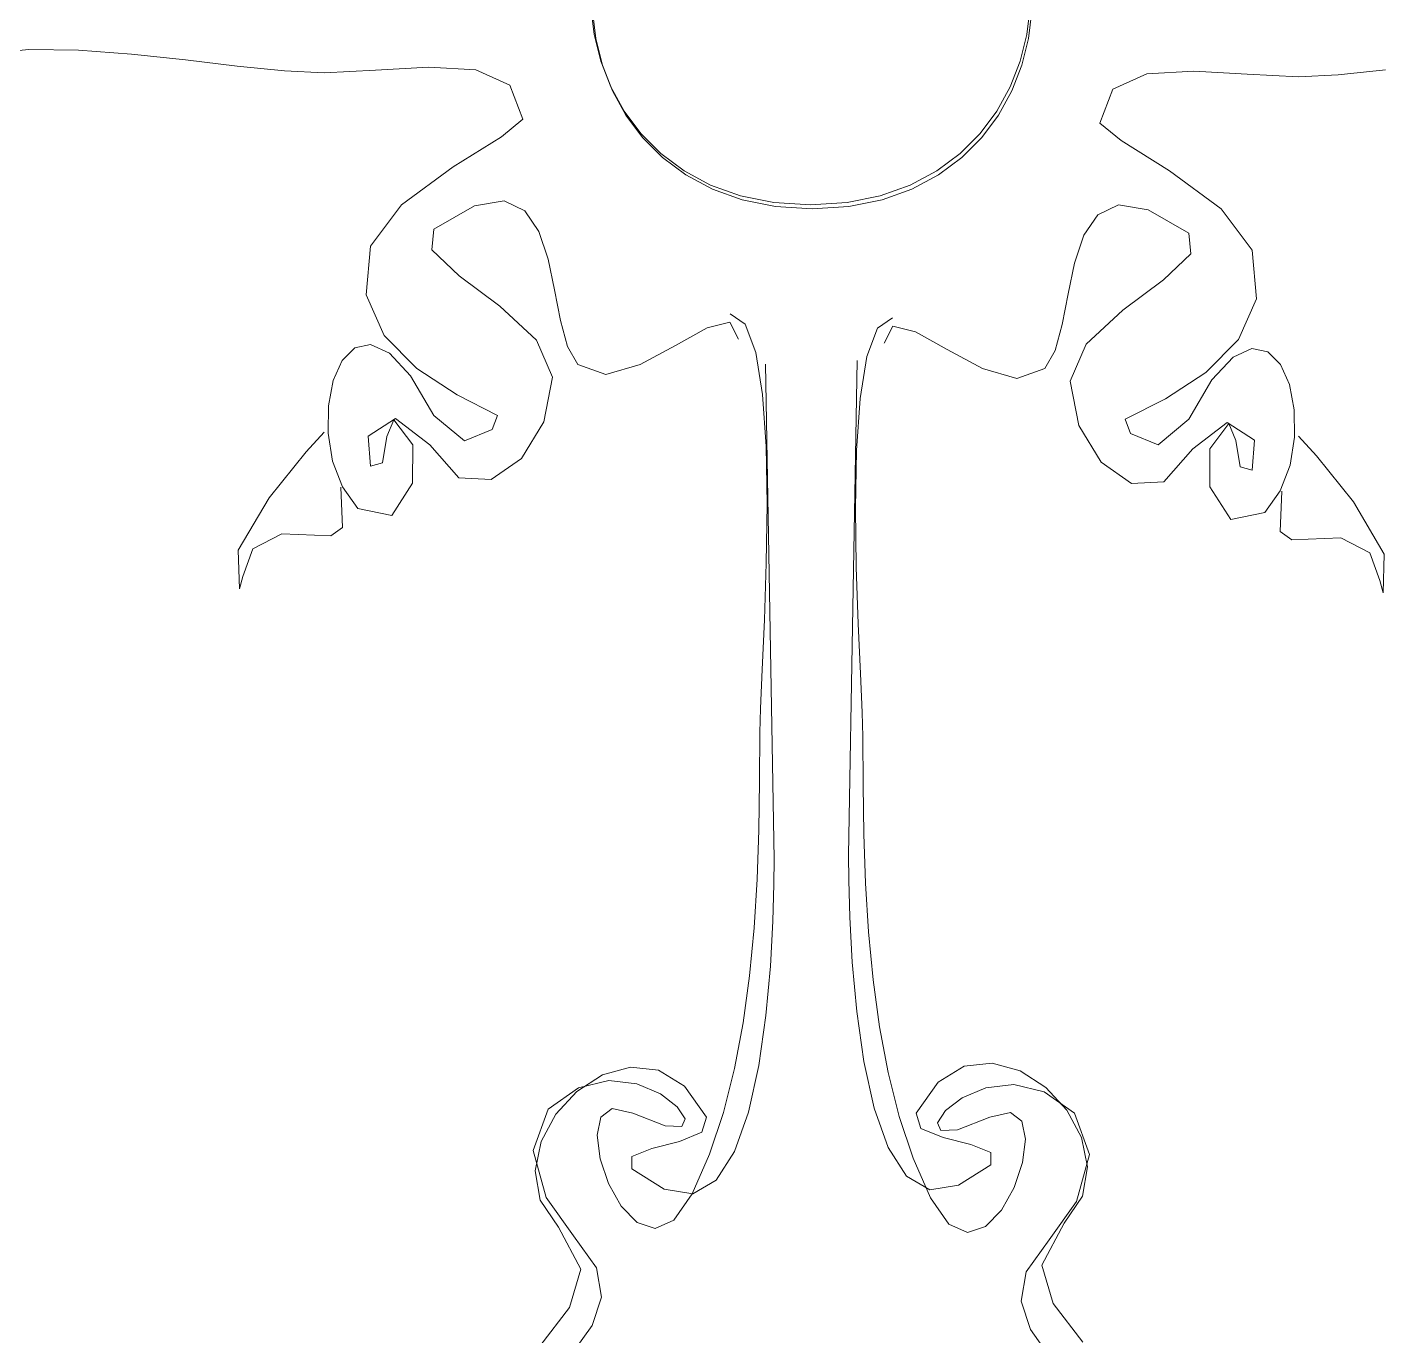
# Model space of a CAD drawing. Header units: centimetres. Extents: x 134057 to 145613, y 5028 to 39996.
# Drawn here: x 135547.1 to 135598.1, y 6584 to 6633.2 of the extents above; entities that cross this region are included whole.
import ezdxf

# ---------------------------------------------------------------- set-up
doc = ezdxf.new("R2010")
doc.units = ezdxf.units.CM
doc.layers.add('TEXT', color=3, linetype='Continuous', lineweight=20)

msp = doc.modelspace()

# ---------------------------------------------------------------- linework, layer by layer
at = {"layer": 'TEXT', "color": 2, "linetype": 'Continuous', "lineweight": 9}
for p, q in [((135568.365, 6632.941), (135568.24, 6633.969)), ((135568.365, 6632.941), (135568.24, 6633.969)), ((135584.743, 6633.967), (135584.618, 6632.939)), ((135584.743, 6633.967), (135584.618, 6632.939)), ((135568.43, 6632.792), (135568.305, 6633.819)), ((135568.43, 6632.792), (135568.305, 6633.819)), ((135584.808, 6633.818), (135584.683, 6632.79)), ((135584.808, 6633.818), (135584.683, 6632.79)), ((135568.615, 6631.937), (135568.365, 6632.941)), ((135568.615, 6631.937), (135568.365, 6632.941)), ((135584.618, 6632.939), (135584.368, 6631.935)), ((135584.618, 6632.939), (135584.368, 6631.935)), ((135568.679, 6631.787), (135568.43, 6632.792)), ((135568.679, 6631.787), (135568.43, 6632.792)), ((135584.683, 6632.79), (135584.433, 6631.785)), ((135584.683, 6632.79), (135584.433, 6631.785)), ((135545.497, 6632.222), (135547.119, 6632.379)), ((135545.497, 6632.222), (135547.119, 6632.379)), ((135547.119, 6632.379), (135548.98, 6632.353)), ((135547.119, 6632.379), (135548.98, 6632.353)), ((135548.98, 6632.353), (135550.975, 6632.202)), ((135548.98, 6632.353), (135550.975, 6632.202)), ((135550.975, 6632.202), (135552.999, 6631.985)), ((135550.975, 6632.202), (135552.999, 6631.985)), ((135552.999, 6631.985), (135554.949, 6631.758)), ((135552.999, 6631.985), (135554.949, 6631.758)), ((135568.99, 6630.972), (135568.615, 6631.937)), ((135568.99, 6630.972), (135568.615, 6631.937)), ((135584.368, 6631.935), (135583.993, 6630.97)), ((135584.368, 6631.935), (135583.993, 6630.97)), ((135554.949, 6631.758), (135556.721, 6631.579)), ((135554.949, 6631.758), (135556.721, 6631.579)), ((135556.721, 6631.579), (135558.209, 6631.507)), ((135556.721, 6631.579), (135558.209, 6631.507)), ((135558.209, 6631.507), (135560.146, 6631.6)), ((135558.209, 6631.507), (135560.146, 6631.6)), ((135560.146, 6631.6), (135562.144, 6631.715)), ((135560.146, 6631.6), (135562.144, 6631.715)), ((135562.144, 6631.715), (135563.921, 6631.61)), ((135562.144, 6631.715), (135563.921, 6631.61)), ((135563.921, 6631.61), (135565.194, 6631.039)), ((135563.921, 6631.61), (135565.194, 6631.039)), ((135569.054, 6630.822), (135568.679, 6631.787)), ((135569.054, 6630.822), (135568.679, 6631.787)), ((135584.433, 6631.785), (135584.058, 6630.82)), ((135584.433, 6631.785), (135584.058, 6630.82)), ((135589.128, 6631.46), (135587.854, 6630.889)), ((135589.128, 6631.46), (135587.854, 6630.889)), ((135590.904, 6631.566), (135589.128, 6631.46)), ((135590.904, 6631.566), (135589.128, 6631.46)), ((135592.902, 6631.45), (135590.904, 6631.566)), ((135592.902, 6631.45), (135590.904, 6631.566)), ((135594.839, 6631.357), (135592.902, 6631.45)), ((135594.839, 6631.357), (135592.902, 6631.45)), ((135596.328, 6631.43), (135594.839, 6631.357)), ((135596.328, 6631.43), (135594.839, 6631.357)), ((135598.099, 6631.608), (135596.328, 6631.43)), ((135598.099, 6631.608), (135596.328, 6631.43)), ((135565.194, 6631.039), (135565.681, 6629.758)), ((135565.194, 6631.039), (135565.681, 6629.758)), ((135569.49, 6630.061), (135568.99, 6630.972)), ((135569.49, 6630.061), (135568.99, 6630.972)), ((135583.993, 6630.97), (135583.493, 6630.06)), ((135583.993, 6630.97), (135583.493, 6630.06)), ((135587.854, 6630.889), (135587.367, 6629.608)), ((135587.854, 6630.889), (135587.367, 6629.608)), ((135569.554, 6629.911), (135569.054, 6630.822)), ((135569.554, 6629.911), (135569.054, 6630.822)), ((135584.058, 6630.82), (135583.557, 6629.91)), ((135584.058, 6630.82), (135583.557, 6629.91)), ((135570.115, 6629.221), (135569.49, 6630.061)), ((135570.115, 6629.221), (135569.49, 6630.061)), ((135570.179, 6629.071), (135569.554, 6629.911)), ((135570.179, 6629.071), (135569.554, 6629.911)), ((135583.493, 6630.06), (135582.868, 6629.22)), ((135583.493, 6630.06), (135582.868, 6629.22)), ((135583.557, 6629.91), (135582.932, 6629.07)), ((135583.557, 6629.91), (135582.932, 6629.07)), ((135565.681, 6629.758), (135564.876, 6629.102)), ((135565.681, 6629.758), (135564.876, 6629.102)), ((135587.367, 6629.608), (135588.172, 6628.953)), ((135587.367, 6629.608), (135588.172, 6628.953)), ((135564.876, 6629.102), (135563.058, 6627.969)), ((135564.876, 6629.102), (135563.058, 6627.969)), ((135570.865, 6628.467), (135570.115, 6629.221)), ((135570.865, 6628.467), (135570.115, 6629.221)), ((135570.929, 6628.317), (135570.179, 6629.071)), ((135570.929, 6628.317), (135570.179, 6629.071)), ((135582.868, 6629.22), (135582.118, 6628.466)), ((135582.868, 6629.22), (135582.118, 6628.466)), ((135582.932, 6629.07), (135582.182, 6628.316)), ((135582.932, 6629.07), (135582.182, 6628.316)), ((135588.172, 6628.953), (135589.99, 6627.82)), ((135588.172, 6628.953), (135589.99, 6627.82)), ((135571.74, 6627.815), (135570.865, 6628.467)), ((135571.74, 6627.815), (135570.865, 6628.467)), ((135582.118, 6628.466), (135581.243, 6627.814)), ((135582.118, 6628.466), (135581.243, 6627.814)), ((135563.058, 6627.969), (135561.12, 6626.539)), ((135563.058, 6627.969), (135561.12, 6626.539)), ((135571.804, 6627.665), (135570.929, 6628.317)), ((135571.804, 6627.665), (135570.929, 6628.317)), ((135582.182, 6628.316), (135581.307, 6627.664)), ((135582.182, 6628.316), (135581.307, 6627.664)), ((135572.74, 6627.28), (135571.74, 6627.815)), ((135572.74, 6627.28), (135571.74, 6627.815)), ((135572.804, 6627.13), (135571.804, 6627.665)), ((135572.804, 6627.13), (135571.804, 6627.665)), ((135581.243, 6627.814), (135580.242, 6627.279)), ((135581.243, 6627.814), (135580.242, 6627.279)), ((135581.307, 6627.664), (135580.307, 6627.13)), ((135581.307, 6627.664), (135580.307, 6627.13)), ((135589.99, 6627.82), (135591.928, 6626.389)), ((135589.99, 6627.82), (135591.928, 6626.389)), ((135573.865, 6626.878), (135572.74, 6627.28)), ((135573.865, 6626.878), (135572.74, 6627.28)), ((135573.929, 6626.729), (135572.804, 6627.13)), ((135573.929, 6626.729), (135572.804, 6627.13)), ((135575.115, 6626.625), (135573.865, 6626.878)), ((135575.115, 6626.625), (135573.865, 6626.878)), ((135579.117, 6626.878), (135577.867, 6626.625)), ((135579.117, 6626.878), (135577.867, 6626.625)), ((135580.242, 6627.279), (135579.117, 6626.878)), ((135580.242, 6627.279), (135579.117, 6626.878)), ((135580.307, 6627.13), (135579.182, 6626.728)), ((135580.307, 6627.13), (135579.182, 6626.728)), ((135561.12, 6626.539), (135559.957, 6624.989)), ((135561.12, 6626.539), (135559.957, 6624.989)), ((135562.342, 6625.624), (135563.862, 6626.502)), ((135562.342, 6625.624), (135563.862, 6626.502)), ((135563.862, 6626.502), (135564.975, 6626.686)), ((135563.862, 6626.502), (135564.975, 6626.686)), ((135564.975, 6626.686), (135565.757, 6626.319)), ((135564.975, 6626.686), (135565.757, 6626.319)), ((135565.757, 6626.319), (135566.284, 6625.544)), ((135565.757, 6626.319), (135566.284, 6625.544)), ((135575.18, 6626.475), (135573.929, 6626.729)), ((135575.18, 6626.475), (135573.929, 6626.729)), ((135576.49, 6626.536), (135575.115, 6626.625)), ((135576.49, 6626.536), (135575.115, 6626.625)), ((135576.555, 6626.387), (135575.18, 6626.475)), ((135576.555, 6626.387), (135575.18, 6626.475)), ((135576.492, 6626.536), (135576.49, 6626.536)), ((135576.492, 6626.536), (135576.49, 6626.536)), ((135577.867, 6626.625), (135576.492, 6626.536)), ((135577.867, 6626.625), (135576.492, 6626.536)), ((135576.556, 6626.387), (135576.555, 6626.387)), ((135576.556, 6626.387), (135576.555, 6626.387)), ((135577.932, 6626.475), (135576.556, 6626.387)), ((135577.932, 6626.475), (135576.556, 6626.387)), ((135579.182, 6626.728), (135577.932, 6626.475)), ((135579.182, 6626.728), (135577.932, 6626.475)), ((135588.073, 6626.536), (135587.291, 6626.17)), ((135588.073, 6626.536), (135587.291, 6626.17)), ((135589.186, 6626.352), (135588.073, 6626.536)), ((135589.186, 6626.352), (135588.073, 6626.536)), ((135590.706, 6625.475), (135589.186, 6626.352)), ((135590.706, 6625.475), (135589.186, 6626.352)), ((135591.928, 6626.389), (135593.091, 6624.839)), ((135591.928, 6626.389), (135593.091, 6624.839)), ((135587.291, 6626.17), (135586.764, 6625.395)), ((135587.291, 6626.17), (135586.764, 6625.395)), ((135562.256, 6624.847), (135562.342, 6625.624)), ((135562.256, 6624.847), (135562.342, 6625.624)), ((135566.284, 6625.544), (135566.632, 6624.503)), ((135566.284, 6625.544), (135566.632, 6624.503)), ((135586.764, 6625.395), (135586.416, 6624.354)), ((135586.764, 6625.395), (135586.416, 6624.354)), ((135590.792, 6624.698), (135590.706, 6625.475)), ((135590.792, 6624.698), (135590.706, 6625.475)), ((135559.957, 6624.989), (135559.797, 6623.152)), ((135559.957, 6624.989), (135559.797, 6623.152)), ((135563.291, 6623.872), (135562.256, 6624.847)), ((135563.291, 6623.872), (135562.256, 6624.847)), ((135593.091, 6624.839), (135593.251, 6623.002)), ((135593.091, 6624.839), (135593.251, 6623.002)), ((135566.632, 6624.503), (135566.876, 6623.34)), ((135566.632, 6624.503), (135566.876, 6623.34)), ((135586.416, 6624.354), (135586.172, 6623.19)), ((135586.416, 6624.354), (135586.172, 6623.19)), ((135589.757, 6623.722), (135590.792, 6624.698)), ((135589.757, 6623.722), (135590.792, 6624.698)), ((135564.815, 6622.728), (135563.291, 6623.872)), ((135564.815, 6622.728), (135563.291, 6623.872)), ((135566.876, 6623.34), (135567.093, 6622.196)), ((135566.876, 6623.34), (135567.093, 6622.196)), ((135588.233, 6622.579), (135589.757, 6623.722)), ((135588.233, 6622.579), (135589.757, 6623.722)), ((135559.797, 6623.152), (135560.469, 6621.628)), ((135559.797, 6623.152), (135560.469, 6621.628)), ((135566.193, 6621.448), (135564.815, 6622.728)), ((135566.193, 6621.448), (135564.815, 6622.728)), ((135586.172, 6623.19), (135585.955, 6622.046)), ((135586.172, 6623.19), (135585.955, 6622.046)), ((135593.251, 6623.002), (135592.579, 6621.479)), ((135593.251, 6623.002), (135592.579, 6621.479)), ((135574.043, 6622.056), (135573.471, 6622.445)), ((135574.043, 6622.056), (135573.471, 6622.445)), ((135579.005, 6621.906), (135579.577, 6622.295)), ((135579.005, 6621.906), (135579.577, 6622.295)), ((135586.855, 6621.298), (135588.233, 6622.579)), ((135586.855, 6621.298), (135588.233, 6622.579)), ((135567.093, 6622.196), (135567.358, 6621.214)), ((135567.093, 6622.196), (135567.358, 6621.214)), ((135571.424, 6621.252), (135572.611, 6621.915)), ((135571.424, 6621.252), (135572.611, 6621.915)), ((135572.611, 6621.915), (135573.463, 6622.127)), ((135572.611, 6621.915), (135573.463, 6622.127)), ((135573.463, 6622.127), (135573.789, 6621.491)), ((135573.463, 6622.127), (135573.789, 6621.491)), ((135574.442, 6620.991), (135574.043, 6622.056)), ((135574.442, 6620.991), (135574.043, 6622.056)), ((135578.607, 6620.841), (135579.005, 6621.906)), ((135578.607, 6620.841), (135579.005, 6621.906)), ((135579.585, 6621.977), (135579.259, 6621.341)), ((135579.585, 6621.977), (135579.259, 6621.341)), ((135580.437, 6621.765), (135579.585, 6621.977)), ((135580.437, 6621.765), (135579.585, 6621.977)), ((135581.624, 6621.103), (135580.437, 6621.765)), ((135581.624, 6621.103), (135580.437, 6621.765)), ((135585.955, 6622.046), (135585.69, 6621.064)), ((135585.955, 6622.046), (135585.69, 6621.064)), ((135559.962, 6621.293), (135559.365, 6621.17)), ((135559.962, 6621.293), (135559.365, 6621.17)), ((135560.667, 6620.969), (135559.962, 6621.293)), ((135560.667, 6620.969), (135559.962, 6621.293)), ((135560.469, 6621.628), (135561.697, 6620.387)), ((135560.469, 6621.628), (135561.697, 6620.387)), ((135566.794, 6620.06), (135566.193, 6621.448)), ((135566.794, 6620.06), (135566.193, 6621.448)), ((135567.358, 6621.214), (135567.748, 6620.537)), ((135567.358, 6621.214), (135567.748, 6620.537)), ((135570.091, 6620.537), (135571.424, 6621.252)), ((135570.091, 6620.537), (135571.424, 6621.252)), ((135586.254, 6619.91), (135586.855, 6621.298)), ((135586.254, 6619.91), (135586.855, 6621.298)), ((135592.579, 6621.479), (135591.351, 6620.237)), ((135592.579, 6621.479), (135591.351, 6620.237)), ((135558.891, 6620.687), (135558.556, 6619.932)), ((135558.891, 6620.687), (135558.556, 6619.932)), ((135559.365, 6621.17), (135558.891, 6620.687)), ((135559.365, 6621.17), (135558.891, 6620.687)), ((135561.466, 6620.11), (135560.667, 6620.969)), ((135561.466, 6620.11), (135560.667, 6620.969)), ((135574.693, 6619.406), (135574.442, 6620.991)), ((135574.693, 6619.406), (135574.442, 6620.991)), ((135578.241, 6620.696), (135577.923, 6602.095)), ((135578.241, 6620.696), (135577.923, 6602.095)), ((135578.355, 6619.256), (135578.607, 6620.841)), ((135578.355, 6619.256), (135578.607, 6620.841)), ((135582.957, 6620.387), (135581.624, 6621.103)), ((135582.957, 6620.387), (135581.624, 6621.103)), ((135585.69, 6621.064), (135585.3, 6620.387)), ((135585.69, 6621.064), (135585.3, 6620.387)), ((135591.582, 6619.96), (135592.381, 6620.819)), ((135591.582, 6619.96), (135592.381, 6620.819)), ((135592.381, 6620.819), (135593.086, 6621.143)), ((135592.381, 6620.819), (135593.086, 6621.143)), ((135593.086, 6621.143), (135593.683, 6621.02)), ((135593.086, 6621.143), (135593.683, 6621.02)), ((135593.683, 6621.02), (135594.157, 6620.538)), ((135593.683, 6621.02), (135594.157, 6620.538)), ((135561.697, 6620.387), (135563.208, 6619.397)), ((135561.697, 6620.387), (135563.208, 6619.397)), ((135567.748, 6620.537), (135568.802, 6620.166)), ((135567.748, 6620.537), (135568.802, 6620.166)), ((135568.802, 6620.166), (135570.091, 6620.537)), ((135568.802, 6620.166), (135570.091, 6620.537)), ((135574.808, 6620.546), (135575.125, 6601.945)), ((135574.808, 6620.546), (135575.125, 6601.945)), ((135584.246, 6620.016), (135582.957, 6620.387)), ((135584.246, 6620.016), (135582.957, 6620.387)), ((135585.3, 6620.387), (135584.246, 6620.016)), ((135585.3, 6620.387), (135584.246, 6620.016)), ((135591.351, 6620.237), (135589.84, 6619.248)), ((135591.351, 6620.237), (135589.84, 6619.248)), ((135594.157, 6620.538), (135594.492, 6619.782)), ((135594.157, 6620.538), (135594.492, 6619.782)), ((135558.556, 6619.932), (135558.374, 6618.992)), ((135558.556, 6619.932), (135558.374, 6618.992)), ((135562.342, 6618.629), (135561.466, 6620.11)), ((135562.342, 6618.629), (135561.466, 6620.11)), ((135566.467, 6618.391), (135566.794, 6620.06)), ((135566.467, 6618.391), (135566.794, 6620.06)), ((135586.581, 6618.242), (135586.254, 6619.91)), ((135586.581, 6618.242), (135586.254, 6619.91)), ((135590.706, 6618.479), (135591.582, 6619.96)), ((135590.706, 6618.479), (135591.582, 6619.96)), ((135594.492, 6619.782), (135594.674, 6618.842)), ((135594.492, 6619.782), (135594.674, 6618.842)), ((135563.208, 6619.397), (135564.727, 6618.629)), ((135563.208, 6619.397), (135564.727, 6618.629)), ((135574.824, 6617.454), (135574.693, 6619.406)), ((135574.824, 6617.454), (135574.693, 6619.406)), ((135578.224, 6617.304), (135578.355, 6619.256)), ((135578.224, 6617.304), (135578.355, 6619.256)), ((135589.84, 6619.248), (135588.321, 6618.479)), ((135589.84, 6619.248), (135588.321, 6618.479)), ((135558.374, 6618.992), (135558.36, 6617.954)), ((135558.374, 6618.992), (135558.36, 6617.954)), ((135594.674, 6618.842), (135594.688, 6617.805)), ((135594.674, 6618.842), (135594.688, 6617.805)), ((135559.863, 6617.846), (135560.9, 6618.511)), ((135559.863, 6617.846), (135560.9, 6618.511)), ((135560.829, 6618.465), (135560.574, 6617.834)), ((135560.829, 6618.465), (135560.574, 6617.834)), ((135561.547, 6617.516), (135560.829, 6618.465)), ((135561.547, 6617.516), (135560.829, 6618.465)), ((135560.9, 6618.511), (135562.183, 6617.516)), ((135560.9, 6618.511), (135562.183, 6617.516)), ((135563.49, 6617.675), (135562.342, 6618.629)), ((135563.49, 6617.675), (135562.342, 6618.629)), ((135564.727, 6618.629), (135564.533, 6618.099)), ((135564.727, 6618.629), (135564.533, 6618.099)), ((135565.629, 6617.013), (135566.467, 6618.391)), ((135565.629, 6617.013), (135566.467, 6618.391)), ((135587.419, 6616.863), (135586.581, 6618.242)), ((135587.419, 6616.863), (135586.581, 6618.242)), ((135588.321, 6618.479), (135588.515, 6617.95)), ((135588.321, 6618.479), (135588.515, 6617.95)), ((135589.558, 6617.526), (135590.706, 6618.479)), ((135589.558, 6617.526), (135590.706, 6618.479)), ((135592.149, 6618.362), (135590.865, 6617.367)), ((135592.149, 6618.362), (135590.865, 6617.367)), ((135591.501, 6617.367), (135592.219, 6618.316)), ((135591.501, 6617.367), (135592.219, 6618.316)), ((135593.185, 6617.696), (135592.149, 6618.362)), ((135593.185, 6617.696), (135592.149, 6618.362)), ((135592.219, 6618.316), (135592.475, 6617.685)), ((135592.219, 6618.316), (135592.475, 6617.685)), ((135558.209, 6617.993), (135557.533, 6617.253)), ((135558.209, 6617.993), (135557.533, 6617.253)), ((135558.36, 6617.954), (135558.53, 6616.907)), ((135558.36, 6617.954), (135558.53, 6616.907)), ((135559.957, 6616.721), (135559.863, 6617.846)), ((135559.957, 6616.721), (135559.863, 6617.846)), ((135560.574, 6617.834), (135560.407, 6616.846)), ((135560.574, 6617.834), (135560.407, 6616.846)), ((135564.533, 6618.099), (135563.49, 6617.675)), ((135564.533, 6618.099), (135563.49, 6617.675)), ((135588.515, 6617.95), (135589.558, 6617.526)), ((135588.515, 6617.95), (135589.558, 6617.526)), ((135592.475, 6617.685), (135592.641, 6616.696)), ((135592.475, 6617.685), (135592.641, 6616.696)), ((135593.091, 6616.572), (135593.185, 6617.696)), ((135593.091, 6616.572), (135593.185, 6617.696)), ((135594.688, 6617.805), (135594.518, 6616.757)), ((135594.688, 6617.805), (135594.518, 6616.757)), ((135594.839, 6617.843), (135595.515, 6617.103)), ((135594.839, 6617.843), (135595.515, 6617.103)), ((135557.533, 6617.253), (135556.142, 6615.529)), ((135557.533, 6617.253), (135556.142, 6615.529)), ((135561.541, 6616.085), (135561.547, 6617.516)), ((135561.541, 6616.085), (135561.547, 6617.516)), ((135562.183, 6617.516), (135563.273, 6616.285)), ((135562.183, 6617.516), (135563.273, 6616.285)), ((135574.862, 6615.29), (135574.824, 6617.454)), ((135574.862, 6615.29), (135574.824, 6617.454)), ((135578.186, 6615.141), (135578.224, 6617.304)), ((135578.186, 6615.141), (135578.224, 6617.304)), ((135590.865, 6617.367), (135589.775, 6616.135)), ((135590.865, 6617.367), (135589.775, 6616.135)), ((135591.507, 6615.936), (135591.501, 6617.367)), ((135591.507, 6615.936), (135591.501, 6617.367)), ((135558.53, 6616.907), (135558.899, 6615.937)), ((135558.53, 6616.907), (135558.899, 6615.937)), ((135560.407, 6616.846), (135559.957, 6616.721)), ((135560.407, 6616.846), (135559.957, 6616.721)), ((135564.493, 6616.214), (135565.629, 6617.013)), ((135564.493, 6616.214), (135565.629, 6617.013)), ((135588.555, 6616.064), (135587.419, 6616.863)), ((135588.555, 6616.064), (135587.419, 6616.863)), ((135592.641, 6616.696), (135593.091, 6616.572)), ((135592.641, 6616.696), (135593.091, 6616.572)), ((135594.518, 6616.757), (135594.15, 6615.787)), ((135594.518, 6616.757), (135594.15, 6615.787)), ((135595.515, 6617.103), (135596.906, 6615.379)), ((135595.515, 6617.103), (135596.906, 6615.379)), ((135560.758, 6614.867), (135561.541, 6616.085)), ((135560.758, 6614.867), (135561.541, 6616.085)), ((135563.273, 6616.285), (135564.493, 6616.214)), ((135563.273, 6616.285), (135564.493, 6616.214)), ((135589.775, 6616.135), (135588.555, 6616.064)), ((135589.775, 6616.135), (135588.555, 6616.064)), ((135558.903, 6614.413), (135558.845, 6615.926)), ((135558.903, 6614.413), (135558.845, 6615.926)), ((135558.899, 6615.937), (135559.48, 6615.131)), ((135558.899, 6615.937), (135559.48, 6615.131)), ((135592.29, 6614.717), (135591.507, 6615.936)), ((135592.29, 6614.717), (135591.507, 6615.936)), ((135594.15, 6615.787), (135593.568, 6614.982)), ((135594.15, 6615.787), (135593.568, 6614.982)), ((135594.145, 6614.263), (135594.204, 6615.777)), ((135594.145, 6614.263), (135594.204, 6615.777)), ((135556.142, 6615.529), (135554.989, 6613.566)), ((135556.142, 6615.529), (135554.989, 6613.566)), ((135559.48, 6615.131), (135560.758, 6614.867)), ((135559.48, 6615.131), (135560.758, 6614.867)), ((135574.833, 6613.07), (135574.862, 6615.29)), ((135574.833, 6613.07), (135574.862, 6615.29)), ((135578.215, 6612.92), (135578.186, 6615.141)), ((135578.215, 6612.92), (135578.186, 6615.141)), ((135596.906, 6615.379), (135598.059, 6613.417)), ((135596.906, 6615.379), (135598.059, 6613.417)), ((135593.568, 6614.982), (135592.29, 6614.717)), ((135593.568, 6614.982), (135592.29, 6614.717)), ((135555.535, 6613.606), (135556.619, 6614.178)), ((135555.535, 6613.606), (135556.619, 6614.178)), ((135556.619, 6614.178), (135558.468, 6614.101)), ((135556.619, 6614.178), (135558.468, 6614.101)), ((135558.468, 6614.101), (135558.903, 6614.413)), ((135558.468, 6614.101), (135558.903, 6614.413)), ((135594.58, 6613.951), (135594.145, 6614.263)), ((135594.58, 6613.951), (135594.145, 6614.263)), ((135554.989, 6613.566), (135555.029, 6612.111)), ((135554.989, 6613.566), (135555.029, 6612.111)), ((135555.158, 6612.576), (135555.535, 6613.606)), ((135555.158, 6612.576), (135555.535, 6613.606)), ((135596.429, 6614.028), (135594.58, 6613.951)), ((135596.429, 6614.028), (135594.58, 6613.951)), ((135597.513, 6613.457), (135596.429, 6614.028)), ((135597.513, 6613.457), (135596.429, 6614.028)), ((135574.764, 6610.946), (135574.833, 6613.07)), ((135574.764, 6610.946), (135574.833, 6613.07)), ((135597.89, 6612.426), (135597.513, 6613.457)), ((135597.89, 6612.426), (135597.513, 6613.457)), ((135598.059, 6613.417), (135598.019, 6611.961)), ((135598.059, 6613.417), (135598.019, 6611.961)), ((135555.029, 6612.111), (135555.158, 6612.576)), ((135555.029, 6612.111), (135555.158, 6612.576)), ((135578.284, 6610.797), (135578.215, 6612.92)), ((135578.284, 6610.797), (135578.215, 6612.92)), ((135598.019, 6611.961), (135597.89, 6612.426)), ((135598.019, 6611.961), (135597.89, 6612.426)), ((135574.682, 6609.075), (135574.764, 6610.946)), ((135574.682, 6609.075), (135574.764, 6610.946)), ((135578.366, 6608.925), (135578.284, 6610.797)), ((135578.366, 6608.925), (135578.284, 6610.797)), ((135574.613, 6607.61), (135574.682, 6609.075)), ((135574.613, 6607.61), (135574.682, 6609.075)), ((135578.435, 6607.46), (135578.366, 6608.925)), ((135578.435, 6607.46), (135578.366, 6608.925)), ((135574.584, 6606.705), (135574.613, 6607.61)), ((135574.584, 6606.705), (135574.613, 6607.61)), ((135578.464, 6606.556), (135578.435, 6607.46)), ((135578.464, 6606.556), (135578.435, 6607.46)), ((135574.577, 6604.881), (135574.584, 6606.705)), ((135574.577, 6604.881), (135574.584, 6606.705)), ((135578.471, 6604.731), (135578.464, 6606.556)), ((135578.471, 6604.731), (135578.464, 6606.556)), ((135574.548, 6603.041), (135574.577, 6604.881)), ((135574.548, 6603.041), (135574.577, 6604.881)), ((135578.5, 6602.891), (135578.471, 6604.731)), ((135578.5, 6602.891), (135578.471, 6604.731)), ((135574.485, 6601.199), (135574.548, 6603.041)), ((135574.485, 6601.199), (135574.548, 6603.041)), ((135578.563, 6601.05), (135578.5, 6602.891)), ((135578.563, 6601.05), (135578.5, 6602.891)), ((135575.125, 6601.945), (135575.117, 6601.006)), ((135575.125, 6601.945), (135575.117, 6601.006)), ((135577.923, 6602.095), (135577.931, 6601.155)), ((135577.923, 6602.095), (135577.931, 6601.155)), ((135574.375, 6599.369), (135574.485, 6601.199)), ((135574.375, 6599.369), (135574.485, 6601.199)), ((135575.117, 6601.006), (135575.077, 6599.618)), ((135575.117, 6601.006), (135575.077, 6599.618)), ((135577.931, 6601.155), (135577.971, 6599.767)), ((135577.931, 6601.155), (135577.971, 6599.767)), ((135578.673, 6599.219), (135578.563, 6601.05)), ((135578.673, 6599.219), (135578.563, 6601.05)), ((135577.971, 6599.767), (135578.064, 6598.074)), ((135577.971, 6599.767), (135578.064, 6598.074)), ((135574.206, 6597.564), (135574.375, 6599.369)), ((135574.206, 6597.564), (135574.375, 6599.369)), ((135575.077, 6599.618), (135574.984, 6597.924)), ((135575.077, 6599.618), (135574.984, 6597.924)), ((135578.842, 6597.414), (135578.673, 6599.219)), ((135578.842, 6597.414), (135578.673, 6599.219)), ((135574.984, 6597.924), (135574.815, 6596.069)), ((135574.984, 6597.924), (135574.815, 6596.069)), ((135578.064, 6598.074), (135578.233, 6596.219)), ((135578.064, 6598.074), (135578.233, 6596.219)), ((135573.966, 6595.796), (135574.206, 6597.564)), ((135573.966, 6595.796), (135574.206, 6597.564)), ((135579.082, 6595.647), (135578.842, 6597.414)), ((135579.082, 6595.647), (135578.842, 6597.414)), ((135578.233, 6596.219), (135578.499, 6594.344)), ((135578.233, 6596.219), (135578.499, 6594.344)), ((135573.641, 6594.081), (135573.966, 6595.796)), ((135573.641, 6594.081), (135573.966, 6595.796)), ((135574.815, 6596.069), (135574.549, 6594.195)), ((135574.815, 6596.069), (135574.549, 6594.195)), ((135579.407, 6593.931), (135579.082, 6595.647)), ((135579.407, 6593.931), (135579.082, 6595.647)), ((135574.549, 6594.195), (135574.164, 6592.444)), ((135574.549, 6594.195), (135574.164, 6592.444)), ((135578.499, 6594.344), (135578.884, 6592.594)), ((135578.499, 6594.344), (135578.884, 6592.594)), ((135581.288, 6593.565), (135582.266, 6594.165)), ((135581.288, 6593.565), (135582.266, 6594.165)), ((135582.266, 6594.165), (135583.321, 6594.278)), ((135582.266, 6594.165), (135583.321, 6594.278)), ((135583.321, 6594.278), (135584.371, 6593.987)), ((135583.321, 6594.278), (135584.371, 6593.987)), ((135568.677, 6593.837), (135567.713, 6593.221)), ((135568.677, 6593.837), (135567.713, 6593.221)), ((135569.727, 6594.129), (135568.677, 6593.837)), ((135569.727, 6594.129), (135568.677, 6593.837)), ((135570.782, 6594.015), (135569.727, 6594.129)), ((135570.782, 6594.015), (135569.727, 6594.129)), ((135571.761, 6593.415), (135570.782, 6594.015)), ((135571.761, 6593.415), (135570.782, 6594.015)), ((135573.221, 6592.43), (135573.641, 6594.081)), ((135573.221, 6592.43), (135573.641, 6594.081)), ((135579.828, 6592.28), (135579.407, 6593.931)), ((135579.828, 6592.28), (135579.407, 6593.931)), ((135584.371, 6593.987), (135585.335, 6593.371)), ((135584.371, 6593.987), (135585.335, 6593.371)), ((135566.635, 6592.556), (135567.775, 6593.356)), ((135566.635, 6592.556), (135567.775, 6593.356)), ((135567.713, 6593.221), (135566.916, 6592.362)), ((135567.713, 6593.221), (135566.916, 6592.362)), ((135567.775, 6593.356), (135568.914, 6593.626)), ((135567.775, 6593.356), (135568.914, 6593.626)), ((135568.914, 6593.626), (135569.968, 6593.504)), ((135568.914, 6593.626), (135569.968, 6593.504)), ((135569.968, 6593.504), (135570.853, 6593.131)), ((135569.968, 6593.504), (135570.853, 6593.131)), ((135570.853, 6593.131), (135571.485, 6592.646)), ((135570.853, 6593.131), (135571.485, 6592.646)), ((135572.582, 6592.247), (135571.761, 6593.415)), ((135572.582, 6592.247), (135571.761, 6593.415)), ((135580.466, 6592.397), (135581.288, 6593.565)), ((135580.466, 6592.397), (135581.288, 6593.565)), ((135583.081, 6593.354), (135582.196, 6592.981)), ((135583.081, 6593.354), (135582.196, 6592.981)), ((135584.134, 6593.476), (135583.081, 6593.354)), ((135584.134, 6593.476), (135583.081, 6593.354)), ((135585.273, 6593.207), (135584.134, 6593.476)), ((135585.273, 6593.207), (135584.134, 6593.476)), ((135586.413, 6592.406), (135585.273, 6593.207)), ((135586.413, 6592.406), (135585.273, 6593.207)), ((135585.335, 6593.371), (135586.133, 6592.511)), ((135585.335, 6593.371), (135586.133, 6592.511)), ((135571.485, 6592.646), (135571.781, 6592.191)), ((135571.485, 6592.646), (135571.781, 6592.191)), ((135582.196, 6592.981), (135581.563, 6592.497)), ((135582.196, 6592.981), (135581.563, 6592.497)), ((135566.07, 6591.001), (135566.635, 6592.556)), ((135566.07, 6591.001), (135566.635, 6592.556)), ((135566.916, 6592.362), (135566.366, 6591.34)), ((135566.916, 6592.362), (135566.366, 6591.34)), ((135568.611, 6592.251), (135568.472, 6591.574)), ((135568.611, 6592.251), (135568.472, 6591.574)), ((135569.044, 6592.574), (135568.611, 6592.251)), ((135569.044, 6592.574), (135568.611, 6592.251)), ((135569.814, 6592.397), (135569.044, 6592.574)), ((135569.814, 6592.397), (135569.044, 6592.574)), ((135571.03, 6591.926), (135569.814, 6592.397)), ((135571.03, 6591.926), (135569.814, 6592.397)), ((135571.781, 6592.191), (135571.657, 6591.904)), ((135571.781, 6592.191), (135571.657, 6591.904)), ((135572.409, 6591.683), (135572.582, 6592.247)), ((135572.409, 6591.683), (135572.582, 6592.247)), ((135572.691, 6590.857), (135573.221, 6592.43)), ((135572.691, 6590.857), (135573.221, 6592.43)), ((135574.164, 6592.444), (135573.638, 6590.961)), ((135574.164, 6592.444), (135573.638, 6590.961)), ((135578.884, 6592.594), (135579.411, 6591.111)), ((135578.884, 6592.594), (135579.411, 6591.111)), ((135580.357, 6590.707), (135579.828, 6592.28)), ((135580.357, 6590.707), (135579.828, 6592.28)), ((135580.639, 6591.832), (135580.466, 6592.397)), ((135580.639, 6591.832), (135580.466, 6592.397)), ((135581.563, 6592.497), (135581.267, 6592.041)), ((135581.563, 6592.497), (135581.267, 6592.041)), ((135582.019, 6591.776), (135583.234, 6592.247)), ((135582.019, 6591.776), (135583.234, 6592.247)), ((135583.234, 6592.247), (135584.004, 6592.424)), ((135583.234, 6592.247), (135584.004, 6592.424)), ((135584.004, 6592.424), (135584.437, 6592.101)), ((135584.004, 6592.424), (135584.437, 6592.101)), ((135586.133, 6592.511), (135586.682, 6591.49)), ((135586.133, 6592.511), (135586.682, 6591.49)), ((135586.979, 6590.852), (135586.413, 6592.406)), ((135586.979, 6590.852), (135586.413, 6592.406)), ((135571.657, 6591.904), (135571.03, 6591.926)), ((135571.657, 6591.904), (135571.03, 6591.926)), ((135571.569, 6591.334), (135572.409, 6591.683)), ((135571.569, 6591.334), (135572.409, 6591.683)), ((135581.479, 6591.484), (135580.639, 6591.832)), ((135581.479, 6591.484), (135580.639, 6591.832)), ((135581.267, 6592.041), (135581.391, 6591.754)), ((135581.267, 6592.041), (135581.391, 6591.754)), ((135581.391, 6591.754), (135582.019, 6591.776)), ((135581.391, 6591.754), (135582.019, 6591.776)), ((135584.437, 6592.101), (135584.576, 6591.424)), ((135584.437, 6592.101), (135584.576, 6591.424)), ((135566.366, 6591.34), (135566.146, 6590.238)), ((135566.366, 6591.34), (135566.146, 6590.238)), ((135568.472, 6591.574), (135568.583, 6590.692)), ((135568.472, 6591.574), (135568.583, 6590.692)), ((135570.535, 6591.075), (135571.569, 6591.334)), ((135570.535, 6591.075), (135571.569, 6591.334)), ((135579.411, 6591.111), (135580.1, 6590.037)), ((135579.411, 6591.111), (135580.1, 6590.037)), ((135582.513, 6591.224), (135581.479, 6591.484)), ((135582.513, 6591.224), (135581.479, 6591.484)), ((135583.269, 6590.925), (135582.513, 6591.224)), ((135583.269, 6590.925), (135582.513, 6591.224)), ((135584.576, 6591.424), (135584.465, 6590.543)), ((135584.576, 6591.424), (135584.465, 6590.543)), ((135586.682, 6591.49), (135586.902, 6590.387)), ((135586.682, 6591.49), (135586.902, 6590.387)), ((135566.564, 6589.235), (135566.07, 6591.001)), ((135566.564, 6589.235), (135566.07, 6591.001)), ((135568.583, 6590.692), (135568.9, 6589.754)), ((135568.583, 6590.692), (135568.9, 6589.754)), ((135569.774, 6590.308), (135569.779, 6590.775)), ((135569.774, 6590.308), (135569.779, 6590.775)), ((135569.779, 6590.775), (135570.535, 6591.075)), ((135569.779, 6590.775), (135570.535, 6591.075)), ((135572.04, 6589.376), (135572.691, 6590.857)), ((135572.04, 6589.376), (135572.691, 6590.857)), ((135573.638, 6590.961), (135572.948, 6589.888)), ((135573.638, 6590.961), (135572.948, 6589.888)), ((135581.008, 6589.226), (135580.357, 6590.707)), ((135581.008, 6589.226), (135580.357, 6590.707)), ((135583.274, 6590.457), (135583.269, 6590.925)), ((135583.274, 6590.457), (135583.269, 6590.925)), ((135586.484, 6589.085), (135586.979, 6590.852)), ((135586.484, 6589.085), (135586.979, 6590.852)), ((135566.146, 6590.238), (135566.336, 6589.135)), ((135566.146, 6590.238), (135566.336, 6589.135)), ((135570.992, 6589.544), (135569.774, 6590.308)), ((135570.992, 6589.544), (135569.774, 6590.308)), ((135582.056, 6589.694), (135583.274, 6590.457)), ((135582.056, 6589.694), (135583.274, 6590.457)), ((135584.465, 6590.543), (135584.148, 6589.604)), ((135584.465, 6590.543), (135584.148, 6589.604)), ((135586.902, 6590.387), (135586.712, 6589.285)), ((135586.902, 6590.387), (135586.712, 6589.285)), ((135568.9, 6589.754), (135569.379, 6588.905)), ((135568.9, 6589.754), (135569.379, 6588.905)), ((135572.948, 6589.888), (135572.073, 6589.368)), ((135572.948, 6589.888), (135572.073, 6589.368)), ((135580.1, 6590.037), (135580.975, 6589.518)), ((135580.1, 6590.037), (135580.975, 6589.518)), ((135580.975, 6589.518), (135582.056, 6589.694)), ((135580.975, 6589.518), (135582.056, 6589.694)), ((135584.148, 6589.604), (135583.669, 6588.756)), ((135584.148, 6589.604), (135583.669, 6588.756)), ((135566.336, 6589.135), (135567.017, 6588.114)), ((135566.336, 6589.135), (135567.017, 6588.114)), ((135567.589, 6587.786), (135566.564, 6589.235)), ((135567.589, 6587.786), (135566.564, 6589.235)), ((135572.073, 6589.368), (135570.992, 6589.544)), ((135572.073, 6589.368), (135570.992, 6589.544)), ((135571.351, 6588.383), (135572.04, 6589.376)), ((135571.351, 6588.383), (135572.04, 6589.376)), ((135581.697, 6588.234), (135581.008, 6589.226)), ((135581.697, 6588.234), (135581.008, 6589.226)), ((135585.459, 6587.637), (135586.484, 6589.085)), ((135585.459, 6587.637), (135586.484, 6589.085)), ((135586.712, 6589.285), (135586.031, 6588.263)), ((135586.712, 6589.285), (135586.031, 6588.263)), ((135569.379, 6588.905), (135569.977, 6588.296)), ((135569.379, 6588.905), (135569.977, 6588.296)), ((135583.669, 6588.756), (135583.071, 6588.146)), ((135583.669, 6588.756), (135583.071, 6588.146)), ((135567.017, 6588.114), (135567.859, 6586.544)), ((135567.017, 6588.114), (135567.859, 6586.544)), ((135569.977, 6588.296), (135570.649, 6588.072)), ((135569.977, 6588.296), (135570.649, 6588.072)), ((135570.649, 6588.072), (135571.351, 6588.383)), ((135570.649, 6588.072), (135571.351, 6588.383)), ((135582.399, 6587.923), (135581.697, 6588.234)), ((135582.399, 6587.923), (135581.697, 6588.234)), ((135583.071, 6588.146), (135582.399, 6587.923)), ((135583.071, 6588.146), (135582.399, 6587.923)), ((135586.031, 6588.263), (135585.189, 6586.693)), ((135586.031, 6588.263), (135585.189, 6586.693)), ((135568.454, 6586.594), (135567.589, 6587.786)), ((135568.454, 6586.594), (135567.589, 6587.786)), ((135584.594, 6586.444), (135585.459, 6587.637)), ((135584.594, 6586.444), (135585.459, 6587.637)), ((135567.859, 6586.544), (135567.435, 6585.093)), ((135567.859, 6586.544), (135567.435, 6585.093)), ((135568.639, 6585.488), (135568.454, 6586.594)), ((135568.639, 6585.488), (135568.454, 6586.594)), ((135585.189, 6586.693), (135585.613, 6585.243)), ((135585.189, 6586.693), (135585.613, 6585.243)), ((135584.409, 6585.339), (135584.594, 6586.444)), ((135584.409, 6585.339), (135584.594, 6586.444)), ((135568.285, 6584.424), (135568.639, 6585.488)), ((135568.285, 6584.424), (135568.639, 6585.488)), ((135567.435, 6585.093), (135566.324, 6583.642)), ((135567.435, 6585.093), (135566.324, 6583.642)), ((135584.764, 6584.275), (135584.409, 6585.339)), ((135584.764, 6584.275), (135584.409, 6585.339)), ((135585.613, 6585.243), (135586.724, 6583.792)), ((135585.613, 6585.243), (135586.724, 6583.792)), ((135567.529, 6583.355), (135568.285, 6584.424)), ((135567.529, 6583.355), (135568.285, 6584.424)), ((135585.519, 6583.205), (135584.764, 6584.275)), ((135585.519, 6583.205), (135584.764, 6584.275))]:
    msp.add_line(p, q, dxfattribs=at)

doc.saveas('drawing.dxf')
